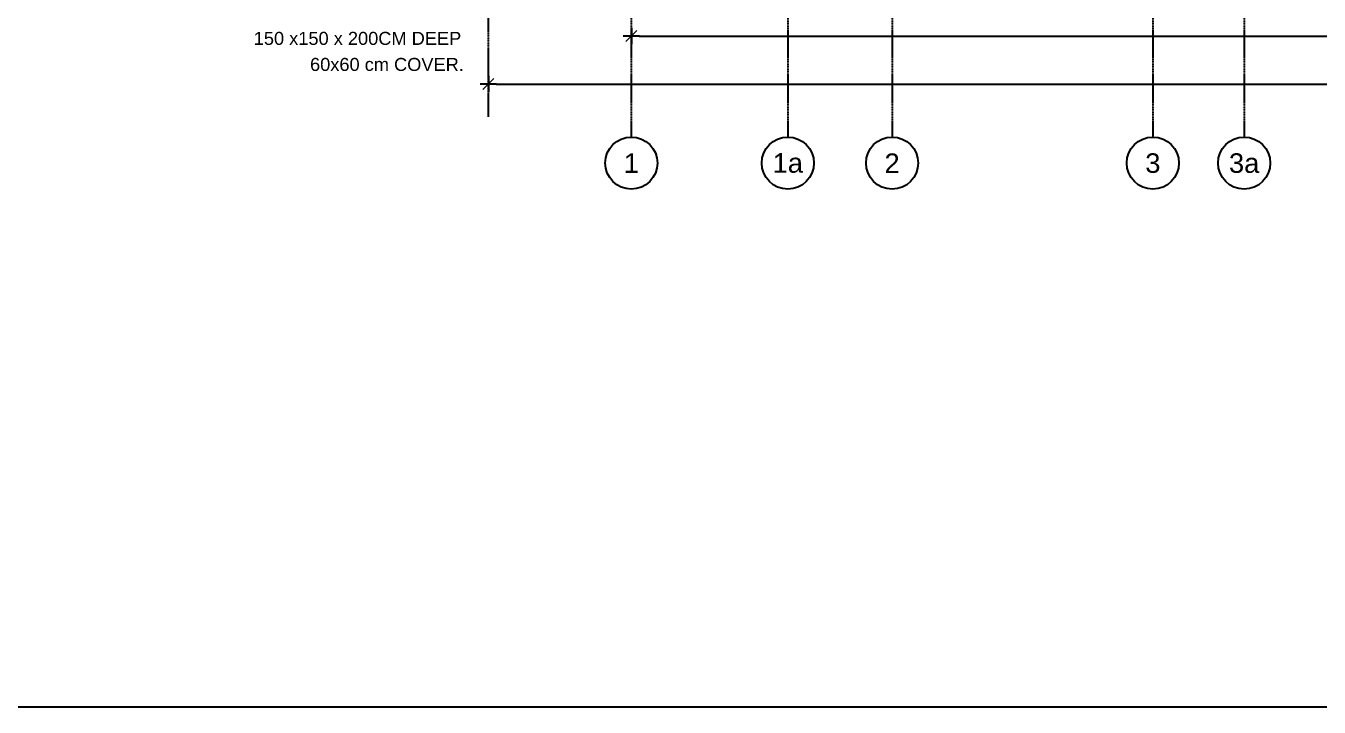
# Model space of a CAD drawing. Header units: inches. Extents: x 1217570 to 1371286, y 326920 to 480291.
# Drawn here: x 1271028 to 1290866, y 326920 to 337379 of the extents above; entities that cross this region are included whole.
import ezdxf
from ezdxf.enums import TextEntityAlignment as Align

# ---------------------------------------------------------------- set-up
doc = ezdxf.new("R2010")
doc.units = ezdxf.units.IN
doc.header["$MEASUREMENT"] = 0
doc.linetypes.add('CENTER', pattern=[50.8, 31.75, -6.35, 6.35, -6.35])
doc.linetypes.add('DOT2', pattern=[3.175, 0, -3.175])
for name, color, linetype in [('Axis', 9, 'CENTER'), ('dim-axis', 15, 'Continuous'), ('FFNEW', 252, 'Continuous'), ('P-FIRE-TXT', 181, 'Continuous'), ('wall pod', 7, 'Continuous')]:
    doc.layers.add(name, color=color, linetype=linetype)
doc.styles.add('ARIAL', font='ARIALN.TTF')
doc.styles.add('style1', font='arial.ttf')
doc.dimstyles.new('DIM-100', dxfattribs={"dimscale": 150, "dimtxt": 2, "dimasz": 1, "dimexe": 0.75, "dimexo": 1, "dimgap": 0.5, "dimtad": 1, "dimdec": 0, "dimzin": 11, "dimdsep": 46, "dimtxsty": 'ARIAL', "dimblk": 'R', "dimcen": 2.5, "dimdle": 1, "dimclrd": 256, "dimclre": 256, "dimclrt": 256, "dimazin": 0, "dimtfac": 1, "dimtdec": 0, "dimtix": 1, "dimtmove": 2, "dimatfit": 3, "dimldrblk": 'R', "dimtolj": 1, "dimtzin": 3, "dimlwd": -1, "dimlwe": 13, "dimarcsym": 0})

# ---------------------------------------------------------------- blocks, each defined once
blk = doc.blocks.new('R')
for p, q in [((-1.05, 0), (1.05, 0)), ((0, -1.05), (0, 1.05))]:
    blk.add_line(p, q)
at = {"color": 4, "lineweight": 13}
blk.add_line((-0.71, -0.71), (0.71, 0.71), dxfattribs=at)
blk = doc.blocks.new('*D110')
at = {"layer": 'Defpoints', "color": 0, "transparency": 16777216}
for p in [(1420094, 560045), (1468019, 560121), (1468019, 560045)]:
    blk.add_point(p, dxfattribs=at)
at = {"layer": 'dim-axis', "color": 251, "linetype": 'DOT2', "lineweight": 13, "transparency": 16777216}
for p, q in [((1420094, 560195), (1420094, 560233)), ((1468019, 560195), (1468019, 560233))]:
    blk.add_line(p, q, dxfattribs=at)
at = {"layer": 'dim-axis', "color": 251, "transparency": 16777216}
blk.add_line((1420214, 560121), (1467899, 560121), dxfattribs=at)
at = {"layer": 'dim-axis', "color": 251, "transparency": 16777216, "xscale": 120, "yscale": 120, "zscale": 120, "rotation": 180}
blk.add_blockref('R', (1420094, 560121), dxfattribs=at)
at = {"layer": 'dim-axis', "color": 251, "transparency": 16777216, "xscale": 120, "yscale": 120, "zscale": 120}
blk.add_blockref('R', (1468019, 560121), dxfattribs=at)
at = {"layer": 'dim-axis', "color": 251, "transparency": 16777216, "insert": (1444057, 560349), "char_height": 300, "attachment_point": 5, "style": 'ARIAL'}
blk.add_mtext('\\A1;47925', dxfattribs=at)
blk = doc.blocks.new('*D111')
at = {"layer": 'Defpoints', "color": 0, "transparency": 16777216}
for p in [(1417901, 559309), (1468019, 559385), (1468019, 559309)]:
    blk.add_point(p, dxfattribs=at)
at = {"layer": 'dim-axis', "color": 251, "linetype": 'DOT2', "lineweight": 13, "transparency": 16777216}
for p, q in [((1417901, 559459), (1417901, 559497)), ((1468019, 559459), (1468019, 559497))]:
    blk.add_line(p, q, dxfattribs=at)
at = {"layer": 'dim-axis', "color": 251, "transparency": 16777216}
blk.add_line((1418021, 559385), (1467899, 559385), dxfattribs=at)
at = {"layer": 'dim-axis', "color": 251, "transparency": 16777216, "xscale": 120, "yscale": 120, "zscale": 120, "rotation": 180}
blk.add_blockref('R', (1417901, 559385), dxfattribs=at)
at = {"layer": 'dim-axis', "color": 251, "transparency": 16777216, "xscale": 120, "yscale": 120, "zscale": 120}
blk.add_blockref('R', (1468019, 559385), dxfattribs=at)
at = {"layer": 'dim-axis', "color": 251, "transparency": 16777216, "insert": (1442960, 559613), "char_height": 300, "attachment_point": 5, "style": 'ARIAL'}
blk.add_mtext('\\A1;50118', dxfattribs=at)
blk = doc.blocks.new('SDGTFHHD')
at = {"layer": 'P-FIRE-TXT', "color": 254, "style": 'style1'}
for s, p in [('150 x150 x 200CM DEEP', (1341215.7, 718763.9)), ('60x60 cm COVER.', (1342079.2, 718363.9))]:
    blk.add_text(s, height=200, dxfattribs=at).set_placement(p)
blk = doc.blocks.new('SGSR')
at = {"layer": 'Axis', "color": 251, "ltscale": 0.5}
for p, q in [((1417901.1, 558879.5), (1417901.1, 563896)), ((1420093.8, 562458.6), (1420093.8, 558571.5)), ((1422493.8, 562458.6), (1422493.8, 558571.5)), ((1424093.8, 562458.6), (1424093.8, 558571.5)), ((1428093.8, 562458.6), (1428093.8, 558571.5)), ((1429493.8, 562458.6), (1429493.8, 558571.5))]:
    blk.add_line(p, q, dxfattribs=at)
at = {"layer": 'Axis', "color": 251, "linetype": 'Continuous'}
for centre in [(1420093.8, 558171.5), (1422493.8, 558171.5), (1424093.8, 558171.5), (1428093.8, 558171.5), (1429493.8, 558171.5)]:
    blk.add_circle(centre, 400, dxfattribs=at)
at = {"layer": 'Axis', "color": 251, "linetype": 'Continuous', "style": 'style1'}
for s, p in [('1', (1420093.8, 558171.5)), ('1a', (1422493.8, 558171.5)), ('2', (1424093.8, 558171.5)), ('3', (1428093.8, 558171.5)), ('3a', (1429493.8, 558171.5))]:
    blk.add_text(s, height=300, dxfattribs=at).set_placement(p, align=Align.MIDDLE)
at = {"layer": 'dim-axis', "color": 251}
for p1, p2, picture, middle in [((1420093.8, 560045.2), (1468019.2, 560045.2), '*D110', (1444056.5, 560349.2)), ((1417901.1, 559308.9), (1468019.2, 559308.9), '*D111', (1442960.1, 559612.8))]:
    dim = blk.add_aligned_dim(p1=p1, p2=p2, distance=75.8, dimstyle='DIM-100', override={"dimasz": 0.8, "dimclrd": 251, "dimclre": 251, "dimclrt": 251}, dxfattribs=at)
    dim.commit()
    dim.dimension.update_dxf_attribs({"geometry": picture, "text_midpoint": middle})

msp = doc.modelspace()

# ---------------------------------------------------------------- linework, layer by layer
at = {"layer": 'wall pod', "ltscale": 100}
msp.add_lwpolyline([(1217570, 480291), (1371286, 480291), (1371286, 326920), (1217570, 326920)], close=True, dxfattribs=at)

# ---------------------------------------------------------------- block references
at = {"layer": 'FFNEW', "color": 6, "linetype": 'Continuous'}
for name, p in [('SGSR', (-139778, -222899)), ('SDGTFHHD', (-66692, -381677))]:
    msp.add_blockref(name, p, dxfattribs=at)

doc.saveas('drawing.dxf')
